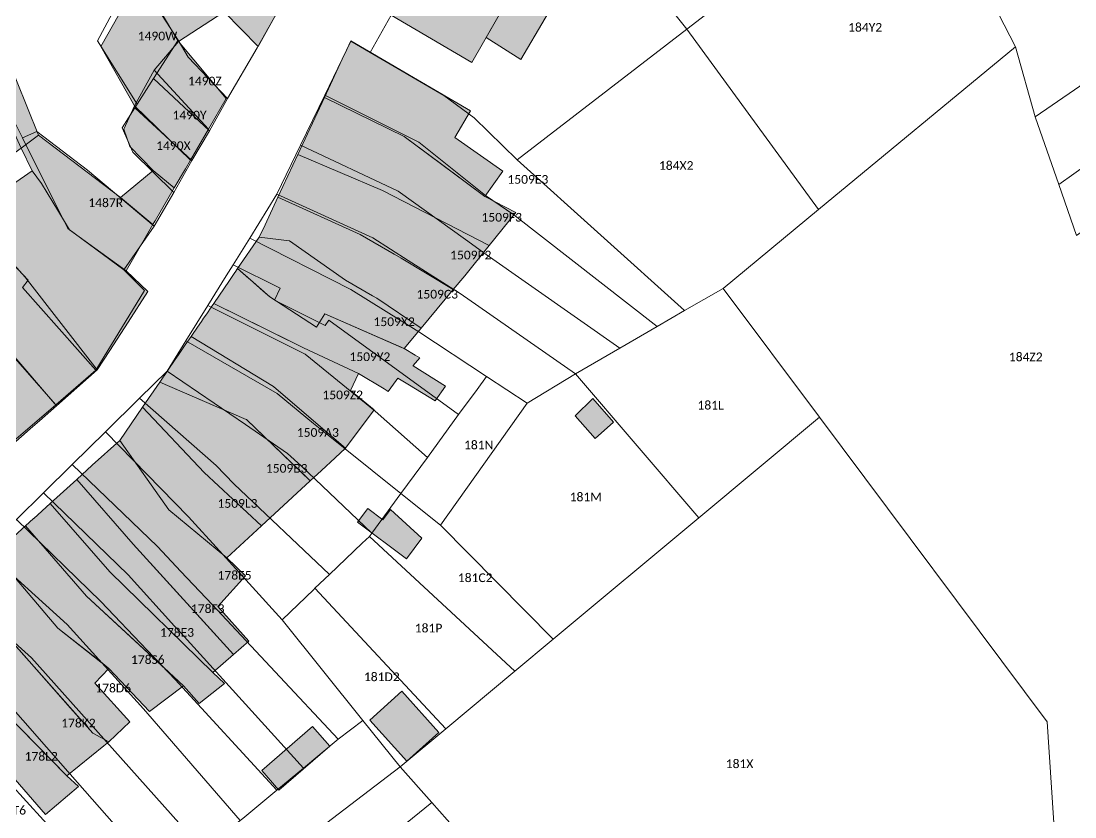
# Model space of a CAD drawing. Header units: metres. Extents: x 113120 to 240396, y 120329 to 242116.
# Drawn here: x 113589.7 to 113686.8, y 121773.8 to 121847.2 of the extents above; entities that cross this region are included whole.
import ezdxf

# ---------------------------------------------------------------- set-up
doc = ezdxf.new("R2010")
doc.units = ezdxf.units.M
doc.header["$LTSCALE"] = 3
for name, color, linetype, lineweight in [('Bpn_CaPa', 78, 'Continuous', 0), ('Bpn_ReBu', 4, 'Continuous', 0), ('Bpt_CaNu', 7, 'Continuous', 0), ('Hachure bâtiment', 11, 'Continuous', 0)]:
    doc.layers.add(name, color=color, linetype=linetype, lineweight=lineweight)
doc.styles.add('Legend', font='')
doc.styles.get('Legend').set_extended_font_data('Calibri')

msp = doc.modelspace()

# ---------------------------------------------------------------- hatches: boundary and pattern name
at = {"layer": 'Hachure bâtiment'}
h = msp.add_hatch(color=256, dxfattribs=at)
h.dxf.hatch_style = 1
h.paths.add_polyline_path([(113608.381, 121848.009), (113604.198, 121845.265), (113603.984, 121845.62), (113603.679, 121846.125), (113602.209, 121848.56), (113601.477, 121849.773), (113604.582, 121851.853), (113607.348, 121853.705), (113609.744, 121858.656), (113612.632, 121857.245), (113617.181, 121855.022), (113616.516, 121853.825), (113616.097, 121853.068), (113611.523, 121844.831)])
h = msp.add_hatch(color=256, dxfattribs=at)
h.dxf.hatch_style = 1
h.paths.add_polyline_path([(113628.876, 121856.622), (113636.384, 121852.418), (113635.625, 121851.086), (113631.217, 121843.351), (113623.767, 121847.718), (113628.734, 121856.701)])
h = msp.add_hatch(color=256, dxfattribs=at)
h.dxf.hatch_style = 1
h.paths.add_polyline_path([(113632.53, 121845.654), (113635.625, 121851.086), (113636.384, 121852.418), (113636.821, 121853.135), (113640.217, 121851.274), (113635.726, 121843.605)])
h = msp.add_hatch(color=256, dxfattribs=at)
h.dxf.hatch_style = 1
h.paths.add_polyline_path([(113600.404, 121850.81), (113601.477, 121849.773), (113604.198, 121845.265), (113601.957, 121842.647), (113600.144, 121839.357), (113597.03, 121844.815)])
h = msp.add_hatch(color=256, dxfattribs=at)
h.dxf.hatch_style = 1
h.paths.add_polyline_path([(113601.957, 121842.647), (113604.198, 121845.265), (113608.575, 121840.024), (113606.937, 121837.203)])
h = msp.add_hatch(color=256, dxfattribs=at)
h.dxf.hatch_style = 1
h.paths.add_polyline_path([(113629.649, 121836.423), (113634.08, 121833.33), (113632.404, 121831.002), (113628.294, 121834.067), (113624.988, 121836.533), (113617.632, 121840.126), (113619.281, 121843.659), (113619.501, 121844.131), (113620.069, 121845.346), (113631.076, 121838.903)])
h = msp.add_hatch(color=256, dxfattribs=at)
h.dxf.hatch_style = 1
h.paths.add_polyline_path([(113586.145, 121843.004), (113588.243, 121844.205), (113591.288, 121836.65), (113589.692, 121835.457), (113587.079, 121841.136)])
h = msp.add_hatch(color=256, dxfattribs=at)
h.dxf.hatch_style = 1
h.paths.add_polyline_path([(113605.282, 121834.355), (113600.144, 121839.357), (113601.957, 121842.647), (113606.937, 121837.203)])
h = msp.add_hatch(color=256, dxfattribs=at)
h.dxf.hatch_style = 1
h.paths.add_polyline_path([(113587.079, 121841.136), (113589.692, 121835.457), (113588.019, 121834.246), (113584.958, 121839.604)])
h = msp.add_hatch(color=256, dxfattribs=at)
h.dxf.hatch_style = 1
h.paths.add_polyline_path([(113617.632, 121840.126), (113624.988, 121836.533), (113630.709, 121832.266), (113632.404, 121831.002), (113635.259, 121829.531), (113635.263, 121829.529), (113632.811, 121826.485), (113622.99, 121831.557), (113615.182, 121834.879)])
h = msp.add_hatch(color=256, dxfattribs=at)
h.dxf.hatch_style = 1
h.paths.add_polyline_path([(113599.696, 121835.611), (113599.165, 121837.209), (113600.144, 121839.357), (113605.282, 121834.355), (113604.819, 121833.556), (113603.801, 121831.804), (113601.86, 121833.392)])
h = msp.add_hatch(color=256, dxfattribs=at)
h.dxf.hatch_style = 1
h.paths.add_polyline_path([(113591.288, 121836.65), (113598.857, 121830.9), (113601.831, 121828.411), (113599.353, 121824.145), (113594.147, 121827.936), (113593.12, 121829.628), (113591.559, 121832.182), (113590.704, 121833.346), (113589.692, 121835.457)])
h = msp.add_hatch(color=256, dxfattribs=at)
h.dxf.hatch_style = 1
h.paths.add_polyline_path([(113629.502, 121822.42), (113624.712, 121825.304), (113620.929, 121827.487), (113613.341, 121830.934), (113615.182, 121834.879), (113622.99, 121831.557), (113632.811, 121826.485), (113630.557, 121823.687)])
h = msp.add_hatch(color=256, dxfattribs=at)
h.dxf.hatch_style = 1
h.paths.add_polyline_path([(113594.147, 121827.936), (113599.353, 121824.145), (113601.374, 121822.233), (113599.56, 121819.431), (113597.853, 121816.794), (113596.699, 121815.011), (113590.052, 121823.576), (113584.883, 121829.333), (113588.883, 121832.091), (113590.704, 121833.346), (113591.559, 121832.182), (113593.12, 121829.628)])
h = msp.add_hatch(color=256, dxfattribs=at)
h.dxf.hatch_style = 1
h.paths.add_polyline_path([(113602.033, 121828.76), (113602.019, 121828.736), (113601.831, 121828.411), (113598.857, 121830.9), (113601.86, 121833.392), (113603.801, 121831.804), (113602.616, 121829.764)])
h = msp.add_hatch(color=256, dxfattribs=at)
h.dxf.hatch_style = 1
h.paths.add_polyline_path([(113583.62, 121830.74), (113584.883, 121829.333), (113590.052, 121823.576), (113596.699, 121815.011), (113592.954, 121811.721), (113584.145, 121821.974), (113579.254, 121827.172)])
h = msp.add_hatch(color=256, dxfattribs=at)
h.dxf.hatch_style = 1
h.paths.add_polyline_path([(113614.426, 121826.896), (113611.621, 121827.249), (113612.157, 121828.398), (113613.341, 121830.934), (113620.929, 121827.487), (113624.052, 121825.685), (113624.712, 121825.304), (113629.486, 121822.429), (113629.502, 121822.42), (113626.547, 121818.872), (113622.446, 121821.619), (113622.055, 121821.845), (113619.575, 121823.283)])
h = msp.add_hatch(color=256, dxfattribs=at)
h.dxf.hatch_style = 1
h.paths.add_polyline_path([(113578.924, 121819.384), (113577.392, 121821.54), (113579.76, 121823.368), (113577.749, 121825.942), (113579.254, 121827.172), (113581.541, 121824.742), (113583.006, 121823.185), (113584.145, 121821.974), (113592.954, 121811.721), (113591.372, 121810.331), (113590.528, 121809.589), (113588.412, 121807.729), (113588.115, 121807.469), (113584.521, 121811.504), (113582.762, 121813.479), (113578.147, 121818.661)])
h = msp.add_hatch(color=256, dxfattribs=at)
h.dxf.hatch_style = 1
h.paths.add_polyline_path([(113609.633, 121824.351), (113611.621, 121827.249), (113614.426, 121826.896), (113619.575, 121823.283), (113619.58, 121823.28), (113622.055, 121821.845), (113622.446, 121821.619), (113626.547, 121818.872), (113624.974, 121816.984), (113617.667, 121820.193), (113616.907, 121818.965), (113612.611, 121821.737), (113611.071, 121823.089)])
h = msp.add_hatch(color=256, dxfattribs=at)
h.dxf.hatch_style = 1
h.paths.add_polyline_path([(113627.827, 121812.161), (113625.463, 121813.609), (113624.693, 121814.08), (113624.401, 121814.259), (113624.228, 121814.027), (113623.996, 121813.717), (113623.492, 121813.043), (113623.128, 121813.264), (113620.769, 121814.694), (113615.713, 121817.039), (113607.435, 121821.146), (113608.873, 121823.243), (113609.126, 121823.611), (113609.381, 121823.984), (113609.409, 121824.024), (113609.633, 121824.351), (113610.676, 121823.436), (113610.781, 121823.343), (113611.988, 121822.283), (113612.611, 121821.737), (113616.907, 121818.965), (113617.667, 121820.193), (113624.74, 121817.087), (113624.974, 121816.984), (113625.99, 121816.384), (113626.407, 121816.138), (113625.807, 121815.417), (113625.795, 121815.403), (113628.785, 121813.506)])
h = msp.add_hatch(color=256, dxfattribs=at)
h.dxf.hatch_style = 1
h.paths.add_polyline_path([(113607.2, 121820.803), (113607.435, 121821.146), (113614.475, 121817.653), (113615.712, 121817.039), (113620.769, 121814.694), (113620.024, 121813.126), (113622.217, 121811.337), (113619.57, 121807.798), (113618.095, 121809.063), (113616.639, 121810.311), (113612.945, 121813.491), (113605.352, 121818.108), (113605.542, 121818.386), (113606.14, 121819.257), (113606.299, 121819.49), (113606.504, 121819.788), (113606.785, 121820.198)])
h = msp.add_hatch(color=256, dxfattribs=at)
h.dxf.hatch_style = 1
h.paths.add_polyline_path([(113618.616, 121806.916), (113617.369, 121805.763), (113616.333, 121804.806), (113616.051, 121805.076), (113610.446, 121810.438), (113610.438, 121810.441), (113610.421, 121810.448), (113606.378, 121812.191), (113602.454, 121813.883), (113603.894, 121815.982), (113604.193, 121816.419), (113604.815, 121817.326), (113605.352, 121818.108), (113612.945, 121813.491), (113616.639, 121810.311), (113619.57, 121807.798)])
h = msp.add_hatch(color=256, dxfattribs=at)
h.dxf.hatch_style = 1
h.paths.add_polyline_path([(113610.412, 121810.452), (113610.446, 121810.438), (113616.333, 121804.806), (113611.83, 121800.643), (113606.56, 121805.564), (113600.885, 121811.595), (113602.454, 121813.883)])
h = msp.add_hatch(color=256, dxfattribs=at)
h.dxf.hatch_style = 1
h.paths.add_polyline_path([(113644.267, 121810.201), (113642.567, 121808.701), (113640.717, 121810.801), (113642.358, 121812.368)])
h = msp.add_hatch(color=256, dxfattribs=at)
h.dxf.hatch_style = 1
h.paths.add_polyline_path([(113598.77, 121808.511), (113600.885, 121811.595), (113606.56, 121805.564), (113611.83, 121800.643), (113608.647, 121797.701), (113603.282, 121802.117)])
h = msp.add_hatch(color=256, dxfattribs=at)
h.dxf.hatch_style = 1
h.paths.add_polyline_path([(113596.249, 121806.228), (113598.77, 121808.511), (113603.282, 121802.117), (113608.647, 121797.701), (113610.355, 121796.041), (113607.801, 121793.231), (113610.655, 121790.02), (113609.259, 121788.8), (113606.517, 121791.819), (113600.021, 121798.968), (113594.808, 121804.923)])
h = msp.add_hatch(color=256, dxfattribs=at)
h.dxf.hatch_style = 1
h.paths.add_polyline_path([(113592.355, 121802.703), (113594.808, 121804.923), (113600.021, 121798.968), (113609.259, 121788.8), (113607.344, 121787.126), (113597.869, 121796.418)])
h = msp.add_hatch(color=256, dxfattribs=at)
h.dxf.hatch_style = 1
h.paths.add_polyline_path([(113590.093, 121800.654), (113590.833, 121801.325), (113590.852, 121801.341), (113592.355, 121802.703), (113597.869, 121796.418), (113607.344, 121787.126), (113608.423, 121786.125), (113606.078, 121784.285), (113604.66, 121785.917), (113602.877, 121787.563), (113595.708, 121794.182)])
h = msp.add_hatch(color=256, dxfattribs=at)
h.dxf.hatch_style = 1
h.paths.add_polyline_path([(113623.017, 121801.201), (113623.734, 121802.168), (113626.617, 121799.501), (113625.184, 121797.601), (113620.667, 121801.001), (113621.617, 121802.251)])
h = msp.add_hatch(color=256, dxfattribs=at)
h.dxf.hatch_style = 1
h.paths.add_polyline_path([(113587.234, 121798.066), (113590.093, 121800.654), (113595.708, 121794.182), (113604.66, 121785.917), (113601.506, 121783.556), (113597.778, 121787.519), (113597.032, 121788.104), (113593.056, 121791.225)])
h = msp.add_hatch(color=256, dxfattribs=at)
h.dxf.hatch_style = 1
h.paths.add_polyline_path([(113586.309, 121797.228), (113587.234, 121798.066), (113593.056, 121791.225), (113597.778, 121787.519), (113596.465, 121786.149), (113599.716, 121782.603), (113597.767, 121780.735), (113596.281, 121781.542), (113594.252, 121783.84), (113590.432, 121788.167), (113584.142, 121795.266), (113584.814, 121795.874)])
h = msp.add_hatch(color=256, dxfattribs=at)
h.dxf.hatch_style = 1
h.paths.add_polyline_path([(113593.9, 121777.607), (113586.999, 121784.66), (113584.059, 121788.179), (113580.723, 121792.17), (113584.142, 121795.266), (113584.148, 121795.259), (113590.432, 121788.167), (113596.281, 121781.542), (113597.767, 121780.735), (113597.317, 121780.371)])
h = msp.add_hatch(color=256, dxfattribs=at)
h.dxf.hatch_style = 1
h.paths.add_polyline_path([(113578.225, 121789.908), (113580.723, 121792.17), (113586.999, 121784.66), (113592.28, 121779.263), (113593.9, 121777.607), (113594.979, 121776.63), (113591.922, 121774.06), (113589.143, 121777.275), (113587.955, 121776.523), (113586.455, 121778.53), (113577.565, 121789.299), (113577.559, 121789.305)])
h = msp.add_hatch(color=256, dxfattribs=at)
h.dxf.hatch_style = 1
h.paths.add_polyline_path([(113624.775, 121785.406), (113628.186, 121781.623), (113625.229, 121778.957), (113621.818, 121782.74)])
h = msp.add_hatch(color=256, dxfattribs=at)
h.dxf.hatch_style = 1
h.paths.add_polyline_path([(113618.117, 121780.351), (113613.434, 121776.301), (113611.85, 121778.118), (113616.534, 121782.168)])

# ---------------------------------------------------------------- linework, layer by layer
at = {"layer": 'Bpn_CaPa'}
for points in [[(113728.081, 121869.754), (113730.551, 121871.517), (113733.125, 121873.295), (113734.549, 121874.245), (113737.376, 121876.156), (113746.159, 121882.755), (113748.001, 121884.167), (113750.966, 121880.144), (113749.188, 121878.793), (113741.397, 121872.878), (113741.834, 121872.274), (113737.818, 121869.483), (113685.301, 121832.102), (113683.121, 121838.338), (113709.374, 121856.393), (113723.348, 121866.373), (113728.081, 121869.754)], [(113640.536, 121859.219), (113633.101, 121863.564), (113629.534, 121871.102), (113635.129, 121873.846), (113640.718, 121876.917), (113646.618, 121880.15), (113649.068, 121875.767), (113660.201, 121881.831), (113661.709, 121879.351), (113663.877, 121875.788), (113666.58, 121871.343), (113669.43, 121866.656), (113671.972, 121862.544), (113651.016, 121846.405), (113641.085, 121858.9), (113640.536, 121859.219)], [(113686.927, 121827.4), (113685.301, 121832.102), (113737.818, 121869.483), (113741.834, 121872.274), (113741.397, 121872.878), (113749.188, 121878.793), (113750.966, 121880.144), (113754.091, 121876.01), (113752.322, 121874.693), (113744.959, 121869.215), (113736.818, 121863.167), (113686.927, 121827.4)], [(113675.526, 121856.02), (113698.101, 121872.001), (113701.351, 121867.767), (113706.185, 121861.117), (113709.374, 121856.393), (113683.121, 121838.338), (113681.286, 121844.788), (113675.526, 121856.02)], [(113603.754, 121831.378), (113601.95, 121828.275), (113595.797, 121833.433), (113591.135, 121837), (113589.805, 121836.387), (113586.285, 121843.4), (113579.218, 121858.283), (113578.351, 121860.183), (113582.758, 121864.529), (113585.485, 121867.217), (113588.385, 121869.017), (113593.309, 121862.034), (113598.239, 121854.531), (113599.27, 121852.951), (113600.109, 121851.667), (113596.711, 121845.338), (113600.375, 121839.496), (113600.167, 121839.167), (113598.985, 121837.317), (113599.968, 121835.067), (113603.754, 121831.378)], [(113673.985, 121858.959), (113675.526, 121856.02), (113681.286, 121844.788), (113663.157, 121829.805), (113651.016, 121846.405), (113671.972, 121862.544), (113673.985, 121858.959)], [(113617.221, 121854.951), (113611.438, 121844.704), (113608.699, 121840.018), (113605.091, 121843.832), (113604.152, 121845.402), (113600.409, 121851.198), (113607.005, 121854.997), (113609.861, 121859.451), (113617.221, 121854.951)], [(113651.016, 121846.405), (113649.16, 121844.972), (113635.385, 121834.367), (113631.418, 121838.25), (113628.619, 121840.307), (113621.857, 121844.262), (113623.768, 121847.717), (113631.124, 121860.203), (113637.242, 121853.768), (113638.457, 121855.785), (113640.536, 121859.219), (113641.085, 121858.9), (113651.016, 121846.405)], [(113568.798, 121849.657), (113572.535, 121852.75), (113579.218, 121858.283), (113586.285, 121843.4), (113589.805, 121836.387), (113591.656, 121832.695), (113593.128, 121829.768), (113593.998, 121828.037), (113599.148, 121824.248), (113601.063, 121822.341), (113596.585, 121815), (113589.814, 121822.616), (113590.335, 121823.288), (113583.82, 121830.204), (113571.608, 121845.739), (113568.798, 121849.657)], [(113600.375, 121839.496), (113596.711, 121845.338), (113600.109, 121851.667), (113600.409, 121851.198), (113604.152, 121845.402), (113601.89, 121841.863), (113600.375, 121839.496)], [(113651.016, 121846.405), (113663.157, 121829.805), (113654.352, 121822.528), (113650.817, 121820.482), (113635.385, 121834.367), (113649.16, 121844.972), (113651.016, 121846.405)], [(113568.578, 121843.071), (113571.608, 121845.739), (113583.82, 121830.204), (113590.335, 121823.288), (113589.814, 121822.616), (113596.585, 121815), (113592.876, 121811.808), (113583.86, 121822.073), (113579.585, 121827.5), (113568.151, 121842.65), (113568.578, 121843.071)], [(113601.89, 121841.863), (113604.152, 121845.402), (113605.091, 121843.832), (113608.699, 121840.018), (113607.039, 121837.052), (113601.89, 121841.863)], [(113635.385, 121834.367), (113650.817, 121820.482), (113648.285, 121819.017), (113635.068, 121829.3), (113632.485, 121831.1), (113626.315, 121836), (113617.663, 121840.326), (113620.07, 121845.307), (113621.857, 121844.262), (113628.619, 121840.307), (113631.418, 121838.25), (113635.385, 121834.367)], [(113568.151, 121842.65), (113579.585, 121827.5), (113583.86, 121822.073), (113592.876, 121811.808), (113589.011, 121808.486), (113579.035, 121819.45), (113577.364, 121821.638), (113564.283, 121839.211), (113565.735, 121840.5), (113568.151, 121842.65)], [(113600.375, 121839.496), (113601.89, 121841.863), (113607.039, 121837.052), (113605.425, 121834.305), (113600.167, 121839.167), (113600.375, 121839.496)], [(113617.663, 121840.326), (113626.315, 121836), (113632.485, 121831.1), (113635.068, 121829.3), (113648.285, 121819.017), (113644.838, 121817.023), (113632.518, 121825.667), (113630.623, 121827.027), (113624.41, 121831.485), (113615.435, 121835.715), (113617.663, 121840.326)], [(113605.425, 121834.305), (113603.754, 121831.378), (113599.968, 121835.067), (113598.985, 121837.317), (113600.167, 121839.167), (113605.425, 121834.305)], [(113599.148, 121824.248), (113593.998, 121828.037), (113593.128, 121829.768), (113591.656, 121832.695), (113589.805, 121836.387), (113591.135, 121837), (113595.797, 121833.433), (113601.95, 121828.275), (113599.148, 121824.248)], [(113640.768, 121814.667), (113630.135, 121822.067), (113625.353, 121825.111), (113622.106, 121827.178), (113613.255, 121831.203), (113615.435, 121835.715), (113624.41, 121831.485), (113630.623, 121827.027), (113632.518, 121825.667), (113644.838, 121817.023), (113640.768, 121814.667)], [(113640.768, 121814.667), (113636.318, 121811.967), (113632.565, 121814.425), (113626.324, 121818.527), (113620.06, 121822.422), (113610.749, 121827.168), (113613.255, 121831.203), (113622.106, 121827.178), (113625.353, 121825.111), (113630.135, 121822.067), (113640.768, 121814.667)], [(113632.565, 121814.425), (113631.694, 121813.224), (113629.975, 121810.924), (113618.049, 121819.605), (113617.699, 121819.118), (113613.018, 121821.455), (113613.559, 121822.538), (113609.22, 121824.704), (113610.749, 121827.168), (113620.06, 121822.422), (113626.324, 121818.527), (113632.565, 121814.425)], [(113627.13, 121806.943), (113622.318, 121811.217), (113615.842, 121816.46), (113606.899, 121820.967), (113608.578, 121823.671), (113609.22, 121824.704), (113613.559, 121822.538), (113613.018, 121821.455), (113617.699, 121819.118), (113618.049, 121819.605), (113629.975, 121810.924), (113627.13, 121806.943)], [(113640.768, 121814.667), (113644.838, 121817.023), (113648.285, 121819.017), (113650.817, 121820.482), (113654.352, 121822.528), (113663.232, 121810.655), (113652.136, 121801.39), (113640.768, 121814.667)], [(113624.669, 121803.642), (113619.402, 121807.86), (113616.617, 121810.089), (113613.268, 121812.834), (113604.871, 121817.701), (113606.899, 121820.967), (113615.842, 121816.46), (113622.318, 121811.217), (113627.13, 121806.943), (113624.669, 121803.642)], [(113603.132, 121814.899), (113604.871, 121817.701), (113613.268, 121812.834), (113616.617, 121810.089), (113619.402, 121807.86), (113624.669, 121803.642), (113621.996, 121799.99), (113615.491, 121806.187), (113614.235, 121807.317), (113610.347, 121809.982), (113603.132, 121814.899)], [(113603.132, 121814.899), (113610.347, 121809.982), (113614.235, 121807.317), (113615.491, 121806.187), (113621.996, 121799.99), (113621.769, 121799.681), (113621.11, 121799.051), (113618.099, 121796.174), (113609.284, 121804.51), (113607.659, 121806.21), (113600.603, 121812.408), (113603.132, 121814.899)], [(113636.318, 121811.967), (113628.318, 121800.7), (113624.669, 121803.642), (113627.13, 121806.943), (113629.975, 121810.924), (113631.694, 121813.224), (113632.565, 121814.425), (113636.318, 121811.967)], [(113636.318, 121811.967), (113640.768, 121814.667), (113652.136, 121801.39), (113638.711, 121790.21), (113628.318, 121800.7), (113636.318, 121811.967)], [(113613.735, 121792), (113607.344, 121799.014), (113605.716, 121800.801), (113605.11, 121801.466), (113597.468, 121809.32), (113600.603, 121812.408), (113607.659, 121806.21), (113609.284, 121804.51), (113618.099, 121796.174), (113616.763, 121794.896), (113616.646, 121794.784), (113613.735, 121792)], [(113627.518, 121775.15), (113624.597, 121778.455), (113628.807, 121781.961), (113635.185, 121787.273), (113638.711, 121790.21), (113652.136, 121801.39), (113663.232, 121810.655), (113684.214, 121782.605), (113686.621, 121746.275), (113681.866, 121745.979), (113675.527, 121747.3), (113667.489, 121748.969), (113660.375, 121747.653), (113653.019, 121746.291), (113652.045, 121747.393), (113649.424, 121750.359), (113646.826, 121753.3), (113645.085, 121755.27), (113642.541, 121758.149), (113639.934, 121761.098), (113636.74, 121764.713), (113634.021, 121767.791), (113631.047, 121771.156), (113627.518, 121775.15)], [(113594.395, 121806.292), (113597.468, 121809.32), (113605.11, 121801.466), (113605.716, 121800.801), (113607.344, 121799.014), (113613.735, 121792), (113621.174, 121782.724), (113618.895, 121780.998), (113607.278, 121793.39), (113604.406, 121796.454), (113602.252, 121798.752), (113594.395, 121806.292)], [(113594.395, 121806.292), (113602.252, 121798.752), (113604.406, 121796.454), (113607.278, 121793.39), (113618.895, 121780.998), (113615.698, 121778.335), (113604.397, 121790.779), (113603.813, 121791.421), (113599.544, 121796.122), (113591.763, 121803.699), (113594.395, 121806.292)], [(113613.237, 121776.287), (113603.871, 121786.494), (113601.315, 121789.181), (113597.03, 121793.687), (113589.27, 121801.243), (113591.763, 121803.699), (113599.544, 121796.122), (113603.813, 121791.421), (113604.397, 121790.779), (113615.698, 121778.335), (113613.237, 121776.287)], [(113621.769, 121799.681), (113621.996, 121799.99), (113624.669, 121803.642), (113628.318, 121800.7), (113638.711, 121790.21), (113635.185, 121787.273), (113621.769, 121799.681)], [(113613.237, 121776.287), (113610.111, 121773.683), (113609.879, 121773.49), (113600.962, 121783.791), (113597.425, 121787.696), (113593.934, 121791.55), (113586.378, 121798.392), (113589.27, 121801.243), (113597.03, 121793.687), (113601.315, 121789.181), (113603.871, 121786.494), (113613.237, 121776.287)], [(113616.763, 121794.896), (113618.099, 121796.174), (113621.11, 121799.051), (113621.769, 121799.681), (113635.185, 121787.273), (113628.807, 121781.961), (113616.763, 121794.896)], [(113583.164, 121795.226), (113586.378, 121798.392), (113593.934, 121791.55), (113597.425, 121787.696), (113600.962, 121783.791), (113609.879, 121773.49), (113606.524, 121770.696), (113599.098, 121779.014), (113595.779, 121782.732), (113590.631, 121788.5), (113583.164, 121795.226)], [(113583.164, 121795.226), (113590.631, 121788.5), (113595.779, 121782.732), (113599.098, 121779.014), (113606.524, 121770.696), (113602.982, 121767.777), (113594.196, 121777.783), (113587.65, 121785.237), (113580.237, 121792.344), (113583.164, 121795.226)], [(113613.735, 121792), (113616.646, 121794.784), (113616.763, 121794.896), (113628.807, 121781.961), (113624.597, 121778.455), (113621.174, 121782.724), (113613.735, 121792)], [(113577.035, 121789.231), (113580.237, 121792.344), (113587.65, 121785.237), (113594.196, 121777.783), (113602.982, 121767.777), (113599.584, 121764.918), (113588.622, 121776.983), (113587.299, 121778.44), (113577.035, 121789.231)], [(113592.323, 121762.668), (113580.448, 121777.55), (113574.566, 121784.141), (113574.427, 121786.62), (113577.035, 121789.231), (113587.299, 121778.44), (113588.622, 121776.983), (113599.584, 121764.918), (113596.882, 121762.668), (113595.05, 121764.869), (113593.635, 121763.727), (113592.323, 121762.668)], [(113615.698, 121778.335), (113618.895, 121780.998), (113621.174, 121782.724), (113624.597, 121778.455), (113614.351, 121770.6), (113610.983, 121767.799), (113605.289, 121763.053), (113597.3, 121756.502), (113594.154, 121760.4), (113595.644, 121761.637), (113596.882, 121762.668), (113599.584, 121764.918), (113602.982, 121767.777), (113606.524, 121770.696), (113609.879, 121773.49), (113610.111, 121773.683), (113613.237, 121776.287), (113615.698, 121778.335)], [(113597.3, 121756.502), (113605.289, 121763.053), (113610.983, 121767.799), (113614.351, 121770.6), (113624.597, 121778.455), (113627.518, 121775.15), (113613.248, 121763.585), (113610.905, 121761.685), (113610.572, 121761.416), (113600.176, 121752.94), (113597.3, 121756.502)], [(113631.047, 121771.156), (113613.825, 121757.046), (113611.088, 121754.803), (113603.379, 121748.972), (113600.176, 121752.94), (113610.572, 121761.416), (113610.905, 121761.685), (113613.248, 121763.585), (113627.518, 121775.15), (113631.047, 121771.156)]]:
    msp.add_lwpolyline(points, close=True, dxfattribs=at)
msp.add_lwpolyline([(113689.612, 121701.123), (113686.621, 121746.275), (113684.214, 121782.605), (113663.232, 121810.655), (113654.352, 121822.528), (113663.157, 121829.805), (113681.286, 121844.788), (113683.121, 121838.338), (113685.301, 121832.102), (113686.927, 121827.4)], dxfattribs=at)
at = {"layer": 'Bpn_ReBu'}
for points in [[(113608.381, 121848.009), (113604.198, 121845.265), (113603.984, 121845.62), (113603.679, 121846.125), (113602.209, 121848.56), (113601.477, 121849.773), (113604.582, 121851.853), (113607.348, 121853.705), (113609.744, 121858.656), (113612.632, 121857.245), (113617.181, 121855.022), (113616.516, 121853.825), (113616.097, 121853.068), (113611.523, 121844.831), (113608.381, 121848.009)], [(113628.876, 121856.622), (113636.384, 121852.418), (113635.625, 121851.086), (113631.217, 121843.351), (113623.767, 121847.718), (113628.734, 121856.701), (113628.876, 121856.622)], [(113632.53, 121845.654), (113635.625, 121851.086), (113636.384, 121852.418), (113636.821, 121853.135), (113640.217, 121851.274), (113635.726, 121843.605), (113632.53, 121845.654)], [(113600.404, 121850.81), (113601.477, 121849.773), (113604.198, 121845.265), (113601.957, 121842.647), (113600.144, 121839.357), (113597.03, 121844.815), (113600.404, 121850.81)], [(113601.957, 121842.647), (113604.198, 121845.265), (113608.575, 121840.024), (113606.937, 121837.203), (113601.957, 121842.647)], [(113629.649, 121836.423), (113634.08, 121833.33), (113632.404, 121831.002), (113628.294, 121834.067), (113624.988, 121836.533), (113617.632, 121840.126), (113619.281, 121843.659), (113619.501, 121844.131), (113620.069, 121845.346), (113631.076, 121838.903), (113629.649, 121836.423)], [(113586.145, 121843.004), (113588.243, 121844.205), (113591.288, 121836.65), (113589.692, 121835.457), (113587.079, 121841.136), (113586.145, 121843.004)], [(113605.282, 121834.355), (113600.144, 121839.357), (113601.957, 121842.647), (113606.937, 121837.203), (113605.282, 121834.355)], [(113587.079, 121841.136), (113589.692, 121835.457), (113588.019, 121834.246), (113584.958, 121839.604), (113587.079, 121841.136)], [(113617.632, 121840.126), (113624.988, 121836.533), (113630.709, 121832.266), (113632.404, 121831.002), (113635.259, 121829.531), (113635.263, 121829.529), (113632.811, 121826.485), (113622.99, 121831.557), (113615.182, 121834.879), (113617.632, 121840.126)], [(113599.696, 121835.611), (113599.165, 121837.209), (113600.144, 121839.357), (113605.282, 121834.355), (113604.819, 121833.556), (113603.801, 121831.804), (113601.86, 121833.392), (113599.696, 121835.611)], [(113591.288, 121836.65), (113598.857, 121830.9), (113601.831, 121828.411), (113599.353, 121824.145), (113594.147, 121827.936), (113593.12, 121829.628), (113591.559, 121832.182), (113590.704, 121833.346), (113589.692, 121835.457), (113591.288, 121836.65)], [(113629.502, 121822.42), (113624.712, 121825.304), (113620.929, 121827.487), (113613.341, 121830.934), (113615.182, 121834.879), (113622.99, 121831.557), (113632.811, 121826.485), (113630.557, 121823.687), (113629.502, 121822.42)], [(113594.147, 121827.936), (113599.353, 121824.145), (113601.374, 121822.233), (113599.56, 121819.431), (113597.853, 121816.794), (113596.699, 121815.011), (113590.052, 121823.576), (113584.883, 121829.333), (113588.883, 121832.091), (113590.704, 121833.346), (113591.559, 121832.182), (113593.12, 121829.628), (113594.147, 121827.936)], [(113602.033, 121828.76), (113602.019, 121828.736), (113601.831, 121828.411), (113598.857, 121830.9), (113601.86, 121833.392), (113603.801, 121831.804), (113602.616, 121829.764), (113602.033, 121828.76)], [(113583.62, 121830.74), (113584.883, 121829.333), (113590.052, 121823.576), (113596.699, 121815.011), (113592.954, 121811.721), (113584.145, 121821.974), (113579.254, 121827.172), (113583.62, 121830.74)], [(113614.426, 121826.896), (113611.621, 121827.249), (113612.157, 121828.398), (113613.341, 121830.934), (113620.929, 121827.487), (113624.052, 121825.685), (113624.712, 121825.304), (113629.486, 121822.429), (113629.502, 121822.42), (113626.547, 121818.872), (113622.446, 121821.619), (113622.055, 121821.845), (113619.575, 121823.283), (113614.426, 121826.896)], [(113578.924, 121819.384), (113577.392, 121821.54), (113579.76, 121823.368), (113577.749, 121825.942), (113579.254, 121827.172), (113581.541, 121824.742), (113583.006, 121823.185), (113584.145, 121821.974), (113592.954, 121811.721), (113591.372, 121810.331), (113590.528, 121809.589), (113588.412, 121807.729), (113588.115, 121807.469), (113584.521, 121811.504), (113582.762, 121813.479), (113578.147, 121818.661), (113578.924, 121819.384)], [(113609.633, 121824.351), (113611.621, 121827.249), (113614.426, 121826.896), (113619.575, 121823.283), (113619.58, 121823.28), (113622.055, 121821.845), (113622.446, 121821.619), (113626.547, 121818.872), (113624.974, 121816.984), (113617.667, 121820.193), (113616.907, 121818.965), (113612.611, 121821.737), (113611.071, 121823.089), (113609.633, 121824.351)], [(113627.827, 121812.161), (113625.463, 121813.609), (113624.693, 121814.08), (113624.401, 121814.259), (113624.228, 121814.027), (113623.996, 121813.717), (113623.492, 121813.043), (113623.128, 121813.264), (113620.769, 121814.694), (113615.713, 121817.039), (113607.435, 121821.146), (113608.873, 121823.243), (113609.126, 121823.611), (113609.381, 121823.984), (113609.409, 121824.024), (113609.633, 121824.351), (113610.676, 121823.436), (113610.781, 121823.343), (113611.988, 121822.283), (113612.611, 121821.737), (113616.907, 121818.965), (113617.667, 121820.193), (113624.74, 121817.087), (113624.974, 121816.984), (113625.99, 121816.384), (113626.407, 121816.138), (113625.807, 121815.417), (113625.795, 121815.403), (113628.785, 121813.506), (113627.827, 121812.161)], [(113607.2, 121820.803), (113607.435, 121821.146), (113614.475, 121817.653), (113615.712, 121817.039), (113620.769, 121814.694), (113620.024, 121813.126), (113622.217, 121811.337), (113619.57, 121807.798), (113618.095, 121809.063), (113616.639, 121810.311), (113612.945, 121813.491), (113605.352, 121818.108), (113605.542, 121818.386), (113606.14, 121819.257), (113606.299, 121819.49), (113606.504, 121819.788), (113606.785, 121820.198), (113607.2, 121820.803)], [(113618.616, 121806.916), (113617.369, 121805.763), (113616.333, 121804.806), (113616.051, 121805.076), (113610.446, 121810.438), (113610.438, 121810.441), (113610.421, 121810.448), (113606.378, 121812.191), (113602.454, 121813.883), (113603.894, 121815.982), (113604.193, 121816.419), (113604.815, 121817.326), (113605.352, 121818.108), (113612.945, 121813.491), (113616.639, 121810.311), (113619.57, 121807.798), (113618.616, 121806.916)], [(113610.412, 121810.452), (113610.446, 121810.438), (113616.333, 121804.806), (113611.83, 121800.643), (113606.56, 121805.564), (113600.885, 121811.595), (113602.454, 121813.883), (113610.412, 121810.452)], [(113644.267, 121810.201), (113642.567, 121808.701), (113640.717, 121810.801), (113642.358, 121812.368), (113644.267, 121810.201)], [(113598.77, 121808.511), (113600.885, 121811.595), (113606.56, 121805.564), (113611.83, 121800.643), (113608.647, 121797.701), (113603.282, 121802.117), (113598.77, 121808.511)], [(113596.249, 121806.228), (113598.77, 121808.511), (113603.282, 121802.117), (113608.647, 121797.701), (113610.355, 121796.041), (113607.801, 121793.231), (113610.655, 121790.02), (113609.259, 121788.8), (113606.517, 121791.819), (113600.021, 121798.968), (113594.808, 121804.923), (113596.249, 121806.228)], [(113592.355, 121802.703), (113594.808, 121804.923), (113600.021, 121798.968), (113609.259, 121788.8), (113607.344, 121787.126), (113597.869, 121796.418), (113592.355, 121802.703)], [(113590.093, 121800.654), (113590.833, 121801.325), (113590.852, 121801.341), (113592.355, 121802.703), (113597.869, 121796.418), (113607.344, 121787.126), (113608.423, 121786.125), (113606.078, 121784.285), (113604.66, 121785.917), (113602.877, 121787.563), (113595.708, 121794.182), (113590.093, 121800.654)], [(113623.017, 121801.201), (113623.734, 121802.168), (113626.617, 121799.501), (113625.184, 121797.601), (113620.667, 121801.001), (113621.617, 121802.251), (113623.017, 121801.201)], [(113587.234, 121798.066), (113590.093, 121800.654), (113595.708, 121794.182), (113604.66, 121785.917), (113601.506, 121783.556), (113597.778, 121787.519), (113597.032, 121788.104), (113593.056, 121791.225), (113587.234, 121798.066)], [(113586.309, 121797.228), (113587.234, 121798.066), (113593.056, 121791.225), (113597.778, 121787.519), (113596.465, 121786.149), (113599.716, 121782.603), (113597.767, 121780.735), (113596.281, 121781.542), (113594.252, 121783.84), (113590.432, 121788.167), (113584.142, 121795.266), (113584.814, 121795.874), (113586.309, 121797.228)], [(113593.9, 121777.607), (113586.999, 121784.66), (113584.059, 121788.179), (113580.723, 121792.17), (113584.142, 121795.266), (113584.148, 121795.259), (113590.432, 121788.167), (113596.281, 121781.542), (113597.767, 121780.735), (113597.317, 121780.371), (113593.9, 121777.607)], [(113578.225, 121789.908), (113580.723, 121792.17), (113586.999, 121784.66), (113592.28, 121779.263), (113593.9, 121777.607), (113594.979, 121776.63), (113591.922, 121774.06), (113589.143, 121777.275), (113587.955, 121776.523), (113586.455, 121778.53), (113577.565, 121789.299), (113577.559, 121789.305), (113578.225, 121789.908)], [(113624.775, 121785.406), (113628.186, 121781.623), (113625.229, 121778.957), (113621.818, 121782.74), (113624.775, 121785.406)], [(113618.117, 121780.351), (113613.434, 121776.301), (113611.85, 121778.118), (113616.534, 121782.168), (113618.117, 121780.351)]]:
    msp.add_lwpolyline(points, close=True, dxfattribs=at)

# ---------------------------------------------------------------- texts
at = {"layer": 'Bpt_CaNu', "char_height": 0.8, "attachment_point": 7, "style": 'Legend'}
for s, insert in [('184Y2', (113665.88, 121846.175)), ('1490W', (113600.431, 121845.373)), ('1490Z', (113605.063, 121841.227)), ('1490Y', (113603.636, 121838.084)), ('1490X', (113602.129, 121835.272)), ('184X2', (113648.453, 121833.444)), ('1509E3', (113634.491, 121832.162)), ('1487R', (113595.877, 121830.01)), ('1509F3', (113632.1, 121828.674)), ('1509P2', (113629.212, 121825.191)), ('1509C3', (113626.117, 121821.585)), ('1509X2', (113622.154, 121819.046)), ('184Z2', (113680.69, 121815.81)), ('1509Y2', (113619.937, 121815.823)), ('1509Z2', (113617.444, 121812.305)), ('181L', (113652, 121811.359)), ('1509A3', (113615.088, 121808.845)), ('181N', (113630.493, 121807.691)), ('1509B3', (113612.238, 121805.536)), ('1509L3', (113607.784, 121802.305)), ('181M', (113640.227, 121802.905)), ('178E5', (113607.785, 121795.69)), ('181C2', (113629.924, 121795.458)), ('178F3', (113605.329, 121792.611)), ('181P', (113625.953, 121790.821)), ('178E3', (113602.484, 121790.419)), ('178S6', (113599.808, 121787.916)), ('181D2', (113621.271, 121786.329)), ('178D6', (113596.522, 121785.297)), ('178K2', (113593.38, 121782.066)), ('178L2', (113590.009, 121779.004)), ('181X', (113654.607, 121778.319)), ('178T6', (113587.006, 121774.04))]:
    msp.add_mtext(s, dxfattribs=dict(at, insert=insert))

doc.saveas('drawing.dxf')
